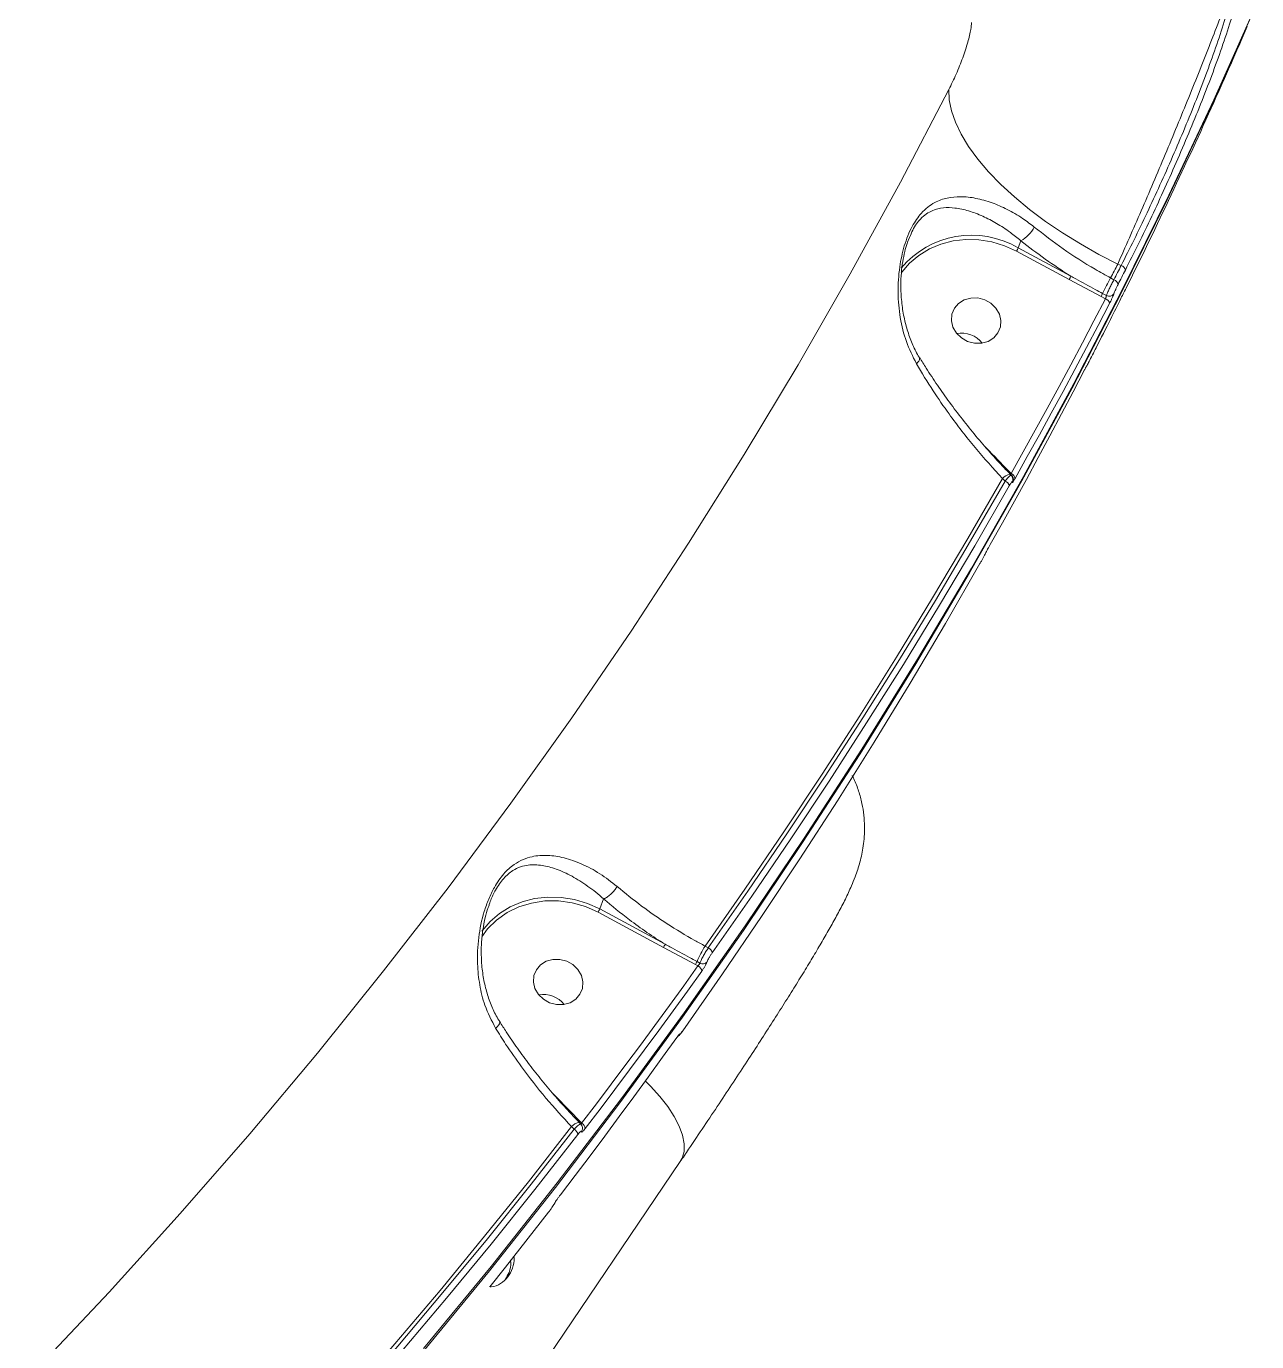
# Model space of a CAD drawing. Header units: millimetres. Extents: x -11024 to 8278, y -7837 to 5770.
# Drawn here: x 4005.8 to 4226.8, y 1062.2 to 1298.4 of the extents above; entities that cross this region are included whole.
import ezdxf

# ---------------------------------------------------------------- set-up
doc = ezdxf.new("R2010")
doc.units = ezdxf.units.MM
doc.layers.add('DIKOM_ОБЪЕКТ', color=7, linetype='Continuous')

msp = doc.modelspace()

# ---------------------------------------------------------------- linework, layer by layer
at = {"layer": 'DIKOM_ОБЪЕКТ', "color": 7, "linetype": 'Continuous', "lineweight": 15}
for p, q in [((4164.438, 1260.483), (4164.263, 1260.062)), ((4184.421, 1259.934), (4183.936, 1258.643)), ((4193.072, 1252.954), (4183.632, 1258.048)), ((4183.936, 1258.643), (4193.375, 1253.548)), ((4202.421, 1255.483), (4201.812, 1255.74)), ((4198.805, 1249.902), (4193.072, 1252.954)), ((4200.53, 1253.232), (4201.11, 1252.919)), ((4199.587, 1249.48), (4198.805, 1249.902)), ((4199.093, 1250.457), (4199.776, 1250.088)), ((4196.206, 1237.379), (4196.236, 1237.434)), ((4178, 1222.915), (4178.127, 1222.785)), ((4181.574, 1216.738), (4181.096, 1217.228)), ((4182.498, 1217.952), (4182.48, 1217.966)), ((4182.674, 1217.772), (4182.498, 1217.952)), ((4182.657, 1217.819), (4182.638, 1217.808)), ((4109.478, 1141.698), (4108.799, 1139.894)), ((4089.072, 1140.992), (4088.967, 1140.69)), ((4120.233, 1132.965), (4108.496, 1139.3)), ((4108.799, 1139.894), (4120.536, 1133.559)), ((4125.979, 1129.907), (4120.233, 1132.965)), ((4127.704, 1133.236), (4128.285, 1132.923)), ((4126.427, 1129.665), (4125.979, 1129.907)), ((4126.266, 1130.462), (4126.783, 1130.182)), ((4123.085, 1117.309), (4123.183, 1117.429)), ((4100.441, 1106.686), (4100.924, 1106.192)), ((4100.924, 1106.192), (4105.446, 1101.513)), ((4105.126, 1101.531), (4105.116, 1101.54)), ((4105.414, 1101.237), (4105.126, 1101.531)), ((4105.446, 1101.513), (4105.539, 1101.418)), ((4104.186, 1100.335), (4103.724, 1100.807)), ((4005.842, 921.077), (4123.247, 1094.509))]:
    msp.add_line(p, q, dxfattribs=at)
at = {"layer": 'DIKOM_ОБЪЕКТ', "color": 7, "linetype": 'Continuous', "lineweight": 15, "flags": 128}
for points in [[(4077.177, 1060.918), (4089.319, 1075.69), (4101.165, 1090.674), (4112.712, 1105.865), (4123.956, 1121.258), (4134.894, 1136.848), (4145.523, 1152.631), (4155.838, 1168.602), (4165.838, 1184.756), (4175.519, 1201.089), (4184.878, 1217.595), (4193.912, 1234.27), (4202.619, 1251.107), (4210.997, 1268.103), (4219.041, 1285.252), (4226.751, 1302.549)], [(4226.442, 1301.728), (4218.732, 1284.431), (4210.688, 1267.282), (4202.311, 1250.286), (4193.604, 1233.448), (4184.569, 1216.774), (4175.21, 1200.268), (4165.529, 1183.935), (4155.529, 1167.781), (4145.214, 1151.81), (4134.585, 1136.027), (4123.647, 1120.436), (4112.403, 1105.044), (4100.856, 1089.853), (4089.01, 1074.869), (4076.868, 1060.097)], [(4007.697, 1057.236), (4020.739, 1071.088), (4033.494, 1085.17), (4045.958, 1099.478), (4058.127, 1114.008), (4069.997, 1128.755), (4081.565, 1143.714), (4092.827, 1158.881), (4103.779, 1174.25), (4114.417, 1189.817), (4124.739, 1205.577), (4134.741, 1221.524), (4144.42, 1237.654), (4153.772, 1253.962), (4162.795, 1270.442), (4171.486, 1287.089)], [(4201.812, 1255.74), (4198.408, 1257.472), (4195.091, 1259.339), (4191.892, 1261.322), (4188.839, 1263.403), (4185.961, 1265.564), (4183.284, 1267.785), (4180.831, 1270.045), (4178.627, 1272.324), (4176.689, 1274.601), (4175.038, 1276.856), (4173.686, 1279.068), (4172.647, 1281.216), (4171.93, 1283.282), (4171.542, 1285.245), (4171.486, 1287.089)], [(4183.632, 1258.048), (4181.481, 1259.03), (4179.218, 1259.718), (4176.893, 1260.097), (4174.556, 1260.157), (4172.26, 1259.899), (4170.054, 1259.327), (4167.987, 1258.455), (4166.103, 1257.301), (4164.444, 1255.891), (4163.047, 1254.254), (4162.922, 1254.078)], [(4201.812, 1255.74), (4201.652, 1255.426), (4201.492, 1255.112), (4201.332, 1254.799), (4201.172, 1254.485), (4201.012, 1254.172), (4200.851, 1253.859), (4200.691, 1253.545), (4200.53, 1253.232)], [(4201.11, 1252.919), (4201.274, 1253.239), (4201.439, 1253.559), (4201.603, 1253.88), (4201.766, 1254.2), (4201.93, 1254.521), (4202.094, 1254.841), (4202.258, 1255.162), (4202.421, 1255.483)], [(4203.172, 1254.656), (4203.009, 1254.335), (4202.845, 1254.014), (4202.681, 1253.693), (4202.517, 1253.372), (4202.353, 1253.051), (4202.189, 1252.731), (4202.024, 1252.41), (4201.86, 1252.089)], [(4173.727, 1242.465), (4174.839, 1241.836), (4176.076, 1241.511), (4177.339, 1241.515), (4178.523, 1241.847), (4179.535, 1242.482), (4180.292, 1243.368), (4180.731, 1244.432), (4180.819, 1245.59), (4180.548, 1246.746), (4179.939, 1247.807), (4179.043, 1248.687), (4177.931, 1249.316), (4176.694, 1249.641), (4175.431, 1249.638), (4174.246, 1249.305), (4173.235, 1248.67), (4172.479, 1247.784), (4172.038, 1246.72), (4171.951, 1245.563), (4172.222, 1244.407), (4172.831, 1243.345), (4173.727, 1242.465)], [(4182.649, 1218.106), (4184.829, 1221.995), (4186.992, 1225.894), (4189.136, 1229.802), (4191.262, 1233.72), (4193.371, 1237.646), (4195.461, 1241.582), (4197.533, 1245.527), (4199.587, 1249.48)], [(4200.335, 1248.646), (4198.28, 1244.689), (4196.206, 1240.741), (4194.114, 1236.803), (4192.004, 1232.873), (4189.876, 1228.952), (4187.73, 1225.041), (4185.565, 1221.139), (4183.383, 1217.246)], [(4196.61, 1238.13), (4196.774, 1238.451), (4196.938, 1238.771), (4197.103, 1239.092), (4197.267, 1239.413), (4197.431, 1239.734), (4197.595, 1240.055), (4197.758, 1240.375), (4197.922, 1240.696)], [(4166.209, 1238.943), (4166.232, 1238.884), (4166.239, 1238.726), (4166.181, 1238.536), (4166.062, 1238.321), (4165.883, 1238.087), (4165.651, 1237.841)], [(4178.905, 1205.34), (4181.087, 1209.233), (4183.251, 1213.135), (4185.398, 1217.046), (4187.526, 1220.967), (4189.636, 1224.896), (4191.728, 1228.835), (4193.801, 1232.783), (4195.857, 1236.74)], [(4181.096, 1217.228), (4174.899, 1206.458), (4168.564, 1195.762), (4162.091, 1185.143), (4155.483, 1174.601), (4148.739, 1164.138), (4141.861, 1153.755), (4134.849, 1143.454), (4127.704, 1133.236)], [(4128.285, 1132.923), (4135.415, 1143.12), (4142.413, 1153.4), (4149.277, 1163.761), (4156.008, 1174.202), (4162.604, 1184.722), (4169.064, 1195.318), (4175.388, 1205.991), (4181.574, 1216.738)], [(4182.308, 1215.879), (4176.117, 1205.123), (4169.788, 1194.442), (4163.322, 1183.836), (4156.721, 1173.308), (4149.985, 1162.858), (4143.114, 1152.488), (4136.11, 1142.2), (4128.975, 1131.994)], [(4123.724, 1118.035), (4130.86, 1128.241), (4137.864, 1138.529), (4144.734, 1148.899), (4151.471, 1159.349), (4158.072, 1169.877), (4164.538, 1180.483), (4170.867, 1191.164), (4177.058, 1201.92)], [(4108.496, 1139.3), (4106.225, 1140.311), (4103.837, 1140.996), (4101.388, 1141.338), (4098.937, 1141.328), (4096.545, 1140.967), (4094.268, 1140.263), (4092.162, 1139.233), (4090.278, 1137.903), (4088.661, 1136.303), (4087.613, 1134.898)], [(4087.641, 1135.913), (4087.66, 1135.939), (4089.095, 1137.619), (4090.797, 1139.069), (4092.73, 1140.256), (4094.85, 1141.156), (4097.114, 1141.748), (4099.47, 1142.02), (4101.869, 1141.966), (4104.258, 1141.587), (4106.584, 1140.891), (4108.799, 1139.894)], [(4098.677, 1123.67), (4099.789, 1123.041), (4101.026, 1122.716), (4102.288, 1122.72), (4103.473, 1123.053), (4104.485, 1123.687), (4105.241, 1124.573), (4105.681, 1125.638), (4105.769, 1126.795), (4105.498, 1127.951), (4104.889, 1129.012), (4103.992, 1129.892), (4102.881, 1130.521), (4101.643, 1130.846), (4100.381, 1130.843), (4099.196, 1130.51), (4098.185, 1129.875), (4097.428, 1128.989), (4096.988, 1127.925), (4096.9, 1126.768), (4097.172, 1125.612), (4097.781, 1124.55), (4098.677, 1123.67)], [(4105.539, 1101.418), (4108.206, 1104.911), (4110.857, 1108.415), (4113.492, 1111.93), (4116.112, 1115.456), (4118.715, 1118.992), (4121.302, 1122.539), (4123.872, 1126.096), (4126.427, 1129.665)], [(4127.115, 1128.732), (4124.558, 1125.161), (4121.985, 1121.6), (4119.396, 1118.05), (4116.791, 1114.511), (4114.17, 1110.982), (4111.532, 1107.465), (4108.879, 1103.958), (4106.209, 1100.461)], [(4101.731, 1088.555), (4104.401, 1092.051), (4107.054, 1095.558), (4109.692, 1099.076), (4112.313, 1102.605), (4114.918, 1106.144), (4117.507, 1109.694), (4120.08, 1113.255), (4122.636, 1116.826)], [(4116.998, 1108.993), (4117.933, 1108.065), (4119.594, 1106.239), (4121.02, 1104.413), (4122.187, 1102.619), (4123.075, 1100.888), (4123.667, 1099.25), (4123.955, 1097.731), (4123.934, 1096.359), (4123.603, 1095.157), (4123.247, 1094.509)], [(4123.247, 1094.509), (4123.603, 1095.157), (4123.934, 1096.359), (4123.955, 1097.731), (4123.667, 1099.25), (4123.075, 1100.888), (4122.187, 1102.619), (4121.02, 1104.413), (4119.594, 1106.239), (4117.933, 1108.065), (4116.998, 1108.993)], [(4103.724, 1100.807), (4095.992, 1090.91), (4088.131, 1081.103), (4080.143, 1071.388), (4072.027, 1061.767), (4063.786, 1052.24), (4055.42, 1042.809), (4046.931, 1033.474), (4038.319, 1024.238)], [(4038.912, 1023.918), (4047.505, 1033.137), (4055.977, 1042.453), (4064.325, 1051.866), (4072.55, 1061.374), (4080.649, 1070.976), (4088.622, 1080.672), (4096.468, 1090.458), (4104.186, 1100.335)], [(4104.855, 1099.38), (4097.132, 1089.494), (4089.279, 1079.7), (4081.3, 1069.997), (4073.193, 1060.387), (4064.962, 1050.871), (4056.607, 1041.45), (4048.128, 1032.126), (4039.528, 1022.9)], [(4089.083, 1072.016), (4091.881, 1075.536), (4099.605, 1085.42)]]:
    msp.add_lwpolyline(points, dxfattribs=at)
at = {"layer": 'DIKOM_ОБЪЕКТ', "color": 7, "linetype": 'Continuous', "lineweight": 15}
for centre, radius, start, end in [((4181.487, 1265.208), 6.036, 299.0875, 332.01919), ((4175.579, 1244.366), 16.543, 59.65721, 139.95025), ((4179.143, 1260.715), 5.222, 329.28613, 336.61345), ((4202.136, 1254.469), 1.053, 10.20719, 74.27438), ((4188.609, 1255.606), 5.191, 329.27243, 336.64576), ((4226.061, 1238.246), 29.605, 149.5885, 155.63918), ((4200.821, 1251.904), 1.055, 10.12198, 74.12128), ((4193.622, 1252.939), 6.007, 329.63168, 335.59628), ((4200.289, 1250.934), 0.99, 238.75197, 325.00455), ((4199.299, 1248.469), 1.051, 9.71737, 74.10661), ((4173.699, 1238.436), 4.896, 39.30111, 99.47216), ((4173.698, 1238.431), 4.901, 39.33297, 99.44029), ((4182.796, 1215.707), 2.281, 97.95392, 138.19003), ((4182.314, 1217.076), 1.083, 9.02821, 71.97519), ((4182.167, 1217.009), 0.947, 342.90484, 58.78111), ((4182.044, 1216.997), 0.915, 331.51115, 351.75329), ((4181.231, 1215.702), 1.092, 9.33565, 71.66238), ((4103.973, 1141.984), 5.259, 329.31209, 336.5875), ((4115.737, 1135.634), 5.228, 329.29835, 336.61984), ((4153.323, 1118.205), 29.704, 149.5986, 155.62908), ((4127.8, 1131.842), 1.184, 7.38588, 65.83422), ((4120.837, 1132.922), 5.961, 329.60826, 335.6197), ((4125.944, 1128.588), 1.18, 6.97584, 65.82582), ((4127.306, 1131.046), 1.009, 238.82643, 317.30059), ((4098.649, 1119.641), 4.897, 39.30757, 99.47091), ((4098.648, 1119.636), 4.901, 39.33793, 99.44054), ((4105.385, 1099.34), 2.216, 96.96824, 138.55369), ((4104.737, 1102.337), 1.086, 299.14419, 310.69655), ((4105.001, 1100.327), 1.215, 6.33021, 63.74967), ((4103.638, 1099.238), 1.226, 6.61156, 63.45113), ((4104.794, 1100.457), 0.916, 323.93528, 355.12155)]:
    msp.add_arc(centre, radius, start, end, dxfattribs=at)
for points, knots in [([(4223.686, 1309.432), (4223.157, 1307.961), (4222.101, 1305.02), (4220.302, 1300.238), (4218.439, 1295.409), (4216.549, 1290.615), (4214.554, 1285.65), (4212.475, 1280.567), (4210.341, 1275.434), (4208.179, 1270.316), (4206.019, 1265.285), (4203.879, 1260.377), (4202.5, 1257.284), (4201.812, 1255.74)], [0, 0, 0, 0, 0.103376, 0.206752, 0.2946091, 0.3827371, 0.4705934, 0.5587498, 0.6471835, 0.7353377, 0.8234673, 0.9118724, 1, 1, 1, 1]), ([(4202.421, 1255.483), (4203.19, 1257.005), (4204.73, 1260.054), (4207.07, 1264.92), (4209.394, 1269.927), (4211.672, 1275.043), (4213.87, 1280.195), (4215.95, 1285.318), (4217.876, 1290.346), (4219.621, 1295.223), (4221.225, 1300.112), (4222.643, 1304.939), (4223.338, 1307.934), (4223.686, 1309.432)], [0, 0, 0, 0, 0.0886923, 0.1776685, 0.2663581, 0.3550666, 0.4440568, 0.5327605, 0.621138, 0.7097977, 0.7981751, 0.899086, 1, 1, 1, 1]), ([(4224.906, 1309.744), (4224.547, 1308.216), (4223.828, 1305.159), (4222.371, 1300.232), (4220.727, 1295.241), (4218.94, 1290.261), (4216.971, 1285.127), (4214.845, 1279.895), (4212.602, 1274.634), (4210.278, 1269.409), (4207.908, 1264.294), (4205.523, 1259.325), (4203.955, 1256.21), (4203.172, 1254.656)], [0, 0, 0, 0, 0.100971, 0.2019377, 0.2903392, 0.379023, 0.4674251, 0.5561134, 0.6450905, 0.7337811, 0.8224263, 0.9113555, 1, 1, 1, 1]), ([(4171.486, 1287.089), (4171.927, 1287.995), (4172.802, 1289.796), (4174.001, 1292.805), (4174.928, 1295.617), (4175.454, 1297.806), (4175.515, 1298.727), (4175.541, 1299.111)], [0, 0, 0, 0, 0.2180148, 0.4332373, 0.6437895, 0.851433, 1, 1, 1, 1]), ([(4202.375, 1249.58), (4202.729, 1250.281), (4205.834, 1256.428), (4211.413, 1268.155), (4218.655, 1283.728), (4223.081, 1293.877), (4225.069, 1298.435)], [0, 0, 0, 0, 0.04370633, 0.38341969, 0.72307706, 1, 1, 1, 1]), ([(4165.651, 1237.841), (4164.997, 1239.147), (4163.69, 1241.76), (4162.662, 1246.105), (4162.257, 1250.598), (4162.531, 1254.956), (4163.259, 1258.421), (4164.103, 1260.849), (4165.075, 1262.95), (4166.308, 1264.717), (4167.694, 1266.01), (4169.237, 1267.005), (4171.18, 1267.69), (4173.627, 1267.911), (4176.311, 1267.629), (4179.117, 1266.846), (4181.948, 1265.615), (4184.514, 1264.145), (4186.122, 1262.91), (4186.817, 1262.377)], [0, 0, 0, 0, 0.0759092, 0.1519041, 0.2286339, 0.3051887, 0.3688602, 0.4016202, 0.4343303, 0.4904575, 0.5282357, 0.566084, 0.6308757, 0.6957722, 0.7645196, 0.833228, 0.8936807, 0.9540603, 1, 1, 1, 1]), ([(4184.421, 1259.934), (4183.788, 1260.449), (4182.323, 1261.64), (4180.009, 1263.121), (4177.485, 1264.424), (4174.982, 1265.361), (4172.632, 1265.867), (4170.479, 1265.914), (4168.798, 1265.521), (4167.437, 1264.784), (4166.251, 1263.759), (4165.147, 1262.337), (4164.618, 1260.955), (4164.438, 1260.483)], [0, 0, 0, 0, 0.078385, 0.1811726, 0.2866648, 0.404158, 0.5240535, 0.6327812, 0.7437244, 0.8044335, 0.8665987, 0.9544234, 1, 1, 1, 1]), ([(4186.817, 1262.377), (4188.513, 1261.061), (4191.953, 1258.392), (4196.677, 1255.38), (4199.6, 1253.751), (4200.53, 1253.232)], [0, 0, 0, 0, 0.3984802, 0.8085226, 1, 1, 1, 1]), ([(4166.198, 1238.937), (4166.183, 1238.958), (4165.709, 1239.653), (4164.986, 1241.208), (4164.051, 1243.61), (4163.382, 1246.229), (4162.962, 1249.005), (4162.826, 1251.665), (4162.919, 1254.071), (4163.164, 1256.118), (4163.526, 1257.872), (4163.93, 1259.349), (4164.255, 1260.144), (4164.403, 1260.506)], [0, 0, 0, 0, 0.0035544, 0.11751687, 0.23613404, 0.35913781, 0.48567316, 0.61503988, 0.71492043, 0.8028589, 0.8822305, 0.94628026, 1, 1, 1, 1]), ([(4193.375, 1253.548), (4191.824, 1254.555), (4188.693, 1256.588), (4185.853, 1258.812), (4184.421, 1259.934)], [0, 0, 0, 0, 0.4956278, 1, 1, 1, 1]), ([(4193.375, 1253.548), (4193.667, 1253.387), (4195.126, 1252.584), (4197.038, 1251.565), (4198.651, 1250.695), (4199.093, 1250.457)], [0, 0, 0, 0, 0.1536865, 0.7683048, 1, 1, 1, 1]), ([(4199.776, 1250.088), (4199.785, 1250.112), (4199.853, 1250.293), (4200.031, 1250.721), (4200.359, 1251.438), (4200.737, 1252.214), (4200.986, 1252.684), (4201.11, 1252.919)], [0, 0, 0, 0, 0.0370998, 0.2779746, 0.5187499, 0.759376, 1, 1, 1, 1]), ([(4199.587, 1249.48), (4199.606, 1249.53), (4199.645, 1249.63), (4199.7, 1249.796), (4199.745, 1249.95), (4199.768, 1250.044), (4199.775, 1250.083), (4199.776, 1250.088)], [0, 0, 0, 0, 0.2403701, 0.4812275, 0.7221402, 0.9628733, 1, 1, 1, 1]), ([(4201.1, 1250.367), (4201.095, 1250.352), (4201.057, 1250.241), (4200.957, 1249.981), (4200.769, 1249.545), (4200.551, 1249.074), (4200.407, 1248.789), (4200.335, 1248.646)], [0, 0, 0, 0, 0.0373397, 0.278246, 0.5190652, 0.7595617, 1, 1, 1, 1]), ([(4201.86, 1252.089), (4201.788, 1251.947), (4201.645, 1251.661), (4201.429, 1251.189), (4201.243, 1250.752), (4201.143, 1250.492), (4201.105, 1250.381), (4201.1, 1250.367)], [0, 0, 0, 0, 0.2404857, 0.4810385, 0.7218993, 0.9629287, 1, 1, 1, 1]), ([(4197.922, 1240.696), (4198.806, 1242.436), (4200.398, 1245.568), (4201.775, 1248.34), (4202.388, 1249.573)], [0, 0, 0, 0, 0.5552838, 1, 1, 1, 1]), ([(4182.516, 1218.001), (4182.143, 1218.38), (4180.896, 1219.645), (4178.825, 1221.932), (4176.32, 1224.835), (4173.901, 1227.836), (4171.588, 1230.89), (4169.417, 1233.966), (4167.627, 1236.661), (4166.634, 1238.316), (4166.253, 1238.95)], [0, 0, 0, 0, 0.0606119, 0.2021705, 0.3447119, 0.4876975, 0.6304094, 0.7722325, 0.9126872, 1, 1, 1, 1]), ([(4196.173, 1237.306), (4196.175, 1237.309), (4196.187, 1237.328), (4196.208, 1237.363), (4196.258, 1237.454), (4196.374, 1237.672), (4196.536, 1237.986), (4196.639, 1238.187), (4196.66, 1238.229)], [0, 0, 0, 0, 0.0127519, 0.0663892, 0.1969406, 0.5785014, 0.912071, 1, 1, 1, 1]), ([(4196.236, 1237.434), (4196.223, 1237.405), (4196.199, 1237.348), (4196.259, 1237.456), (4196.386, 1237.697), (4196.52, 1237.955), (4196.599, 1238.11), (4196.61, 1238.13)], [0, 0, 0, 0, 0.2407125, 0.4813042, 0.7220721, 0.9628219, 1, 1, 1, 1]), ([(4181.096, 1217.228), (4179.446, 1219.044), (4176.101, 1222.728), (4171.982, 1228.096), (4168.453, 1233.176), (4166.634, 1236.203), (4165.651, 1237.841)], [0, 0, 0, 0, 0.2848663, 0.5777499, 0.7715628, 1, 1, 1, 1]), ([(4195.857, 1236.74), (4195.868, 1236.761), (4195.923, 1236.867), (4195.968, 1236.954), (4196.005, 1237.024)], [0, 0, 0, 0, 0.1963198, 1, 1, 1, 1]), ([(4196.005, 1237.024), (4196.028, 1237.068), (4196.115, 1237.234), (4196.208, 1237.408), (4196.273, 1237.521), (4196.248, 1237.463), (4196.236, 1237.434)], [0, 0, 0, 0, 0.108922, 0.4058863, 0.7028442, 1, 1, 1, 1]), ([(4196.005, 1237.024), (4196.062, 1237.132), (4196.146, 1237.292), (4196.204, 1237.396), (4196.206, 1237.399), (4196.206, 1237.401)], [0, 0, 0, 0, 0.5687554, 0.8413974, 1, 1, 1, 1]), ([(4178.127, 1222.785), (4178.33, 1222.576), (4179.844, 1221.022), (4181.347, 1219.459), (4182.649, 1218.106)], [0, 0, 0, 0, 0.1343497, 1, 1, 1, 1]), ([(4181.574, 1216.738), (4181.623, 1216.8), (4181.827, 1217.061), (4182.157, 1217.442), (4182.47, 1217.729), (4182.641, 1217.832), (4182.653, 1217.768), (4182.656, 1217.755)], [0, 0, 0, 0, 0.090182, 0.379514, 0.6564421, 0.9290348, 1, 1, 1, 1]), ([(4182.657, 1217.819), (4182.655, 1217.881), (4182.651, 1217.97), (4182.65, 1218.075), (4182.649, 1218.106)], [0, 0, 0, 0, 0.7051295, 1, 1, 1, 1]), ([(4182.944, 1216.866), (4182.949, 1216.889), (4182.968, 1216.971), (4182.966, 1217.184), (4182.89, 1217.465), (4182.783, 1217.682), (4182.679, 1217.76), (4182.666, 1217.769)], [0, 0, 0, 0, 0.0944622, 0.3484743, 0.6319554, 0.9571109, 1, 1, 1, 1]), ([(4183.383, 1217.246), (4183.35, 1217.188), (4183.236, 1216.987), (4183.14, 1216.837), (4183.072, 1216.731)], [0, 0, 0, 0, 0.28800182, 1, 1, 1, 1]), ([(4182.848, 1216.56), (4182.848, 1216.594), (4182.848, 1216.662), (4182.752, 1216.577), (4182.596, 1216.361), (4182.434, 1216.099), (4182.332, 1215.921), (4182.308, 1215.879)], [0, 0, 0, 0, 0.2249447, 0.4496025, 0.6802672, 0.9237957, 1, 1, 1, 1]), ([(4183.072, 1216.731), (4183.029, 1216.669), (4182.935, 1216.536), (4182.848, 1216.46), (4182.848, 1216.527), (4182.848, 1216.56)], [0, 0, 0, 0, 0.2986759, 0.6490376, 1, 1, 1, 1]), ([(4178.538, 1204.677), (4178.574, 1204.743), (4178.699, 1204.972), (4178.82, 1205.187), (4178.905, 1205.34)], [0, 0, 0, 0, 0.2881528, 1, 1, 1, 1]), ([(4177.058, 1201.92), (4177.144, 1202.073), (4177.316, 1202.378), (4177.585, 1202.869), (4177.826, 1203.318), (4177.932, 1203.526), (4177.984, 1203.628)], [0, 0, 0, 0, 0.2565905, 0.5136245, 0.7612243, 1, 1, 1, 1]), ([(4177.984, 1203.628), (4178.032, 1203.723), (4178.129, 1203.914), (4178.33, 1204.294), (4178.473, 1204.556), (4178.538, 1204.677)], [0, 0, 0, 0, 0.3509162, 0.7013887, 1, 1, 1, 1]), ([(4123.247, 1094.509), (4123.749, 1095.251), (4125.206, 1097.407), (4127.55, 1100.895), (4130.239, 1104.925), (4132.82, 1108.825), (4135.288, 1112.587), (4137.636, 1116.2), (4139.857, 1119.656), (4141.948, 1122.949), (4143.905, 1126.073), (4145.725, 1129.026), (4147.408, 1131.811), (4148.957, 1134.437), (4150.382, 1136.928), (4151.707, 1139.341), (4152.907, 1141.667), (4153.868, 1143.714), (4154.593, 1145.478), (4155.102, 1146.909), (4155.506, 1148.246), (4155.85, 1149.657), (4156.126, 1151.19), (4156.308, 1152.878), (4156.362, 1154.736), (4156.241, 1156.75), (4155.908, 1158.886), (4155.311, 1161.076), (4154.71, 1162.759), (4154.228, 1163.66), (4154.119, 1163.864)], [0, 0, 0, 0, 0.0245346, 0.071299, 0.1181118, 0.1649944, 0.2119663, 0.2590512, 0.3062822, 0.3537052, 0.4013854, 0.4494197, 0.4979597, 0.5472532, 0.5977488, 0.6503392, 0.7072014, 0.7627038, 0.7977583, 0.8220463, 0.8432717, 0.8623897, 0.8804543, 0.898299, 0.9162973, 0.934892, 0.9541653, 0.9739658, 0.9941107, 1, 1, 1, 1]), ([(4090.105, 1118.469), (4089.403, 1119.827), (4088.125, 1122.3), (4087.178, 1126.253), (4086.749, 1130.321), (4086.945, 1134.75), (4087.757, 1138.684), (4088.829, 1141.696), (4089.963, 1144.059), (4091.523, 1146.298), (4093.309, 1147.89), (4095.02, 1148.829), (4097.011, 1149.453), (4099.445, 1149.629), (4102.403, 1149.161), (4105.538, 1148.065), (4108.766, 1146.387), (4110.888, 1144.736), (4111.922, 1143.931)], [0, 0, 0, 0, 0.0785484, 0.1430605, 0.2076037, 0.2872143, 0.3665501, 0.4057554, 0.4448538, 0.4974474, 0.5496931, 0.5922732, 0.6349386, 0.7072971, 0.7797309, 0.8544855, 0.9291423, 1, 1, 1, 1]), ([(4109.48, 1141.7), (4109.48, 1141.701), (4108.587, 1142.593), (4106.621, 1144.058), (4103.776, 1145.875), (4101.023, 1147.107), (4098.422, 1147.805), (4096.319, 1147.895), (4094.571, 1147.515), (4093.099, 1146.831), (4091.527, 1145.517), (4090.182, 1143.541), (4089.396, 1141.954), (4089.126, 1141.153), (4089.072, 1140.992)], [0, 0, 0, 0, 0.00005385, 0.12095797, 0.24751563, 0.37767921, 0.49908997, 0.6231677, 0.69196862, 0.76228877, 0.84419755, 0.92551723, 0.98499018, 1, 1, 1, 1]), ([(4109.48, 1141.7), (4109.646, 1141.762), (4109.978, 1141.887), (4110.58, 1142.331), (4111.176, 1142.908), (4111.599, 1143.435), (4111.827, 1143.777), (4111.899, 1143.895), (4111.922, 1143.931)], [0, 0, 0, 0, 0.2204687, 0.441005, 0.6614218, 0.8819207, 0.963553, 1, 1, 1, 1]), ([(4111.922, 1143.931), (4113.36, 1142.75), (4116.182, 1140.432), (4120.906, 1137.182), (4124.778, 1134.824), (4127.088, 1133.57), (4127.704, 1133.236)], [0, 0, 0, 0, 0.3028974, 0.5944659, 0.8920324, 1, 1, 1, 1]), ([(4109.478, 1141.698), (4109.478, 1141.699), (4109.479, 1141.7), (4109.48, 1141.7), (4109.48, 1141.7)], [0, 0, 0, 0, 0.6928072, 1, 1, 1, 1]), ([(4120.536, 1133.559), (4119.443, 1134.265), (4117.248, 1135.683), (4113.48, 1138.381), (4110.998, 1140.438), (4109.478, 1141.698)], [0, 0, 0, 0, 0.27746923, 0.55729696, 1, 1, 1, 1]), ([(4090.859, 1119.66), (4090.637, 1120.008), (4089.973, 1121.046), (4089.134, 1122.977), (4088.324, 1125.434), (4087.779, 1128.083), (4087.508, 1130.865), (4087.516, 1133.566), (4087.774, 1136.082), (4088.198, 1138.223), (4088.604, 1139.752), (4088.901, 1140.506), (4088.972, 1140.688)], [0, 0, 0, 0, 0.0580077, 0.1732339, 0.2939251, 0.4195476, 0.5491183, 0.6810833, 0.7909365, 0.8918628, 0.973874, 1, 1, 1, 1]), ([(4120.536, 1133.559), (4120.828, 1133.399), (4122.286, 1132.595), (4124.203, 1131.574), (4125.82, 1130.702), (4126.266, 1130.462)], [0, 0, 0, 0, 0.15334479, 0.766576, 1, 1, 1, 1]), ([(4126.783, 1130.182), (4126.793, 1130.207), (4126.866, 1130.386), (4127.06, 1130.806), (4127.426, 1131.502), (4127.855, 1132.25), (4128.142, 1132.698), (4128.285, 1132.923)], [0, 0, 0, 0, 0.0387872, 0.27835751, 0.51865296, 0.7594424, 1, 1, 1, 1]), ([(4128.975, 1131.994), (4128.884, 1131.862), (4128.703, 1131.598), (4128.435, 1131.153), (4128.211, 1130.737), (4128.095, 1130.485), (4128.053, 1130.377), (4128.047, 1130.362)], [0, 0, 0, 0, 0.2406602, 0.4814337, 0.7216469, 0.9611623, 1, 1, 1, 1]), ([(4126.427, 1129.665), (4126.465, 1129.704), (4126.541, 1129.783), (4126.648, 1129.921), (4126.732, 1130.055), (4126.771, 1130.14), (4126.782, 1130.177), (4126.783, 1130.182)], [0, 0, 0, 0, 0.2443054, 0.485794, 0.7245826, 0.9618459, 1, 1, 1, 1]), ([(4128.047, 1130.362), (4128.041, 1130.347), (4127.999, 1130.238), (4127.883, 1129.986), (4127.657, 1129.571), (4127.388, 1129.128), (4127.206, 1128.864), (4127.115, 1128.732)], [0, 0, 0, 0, 0.038571, 0.278021, 0.5183024, 0.7592211, 1, 1, 1, 1]), ([(4090.805, 1119.629), (4090.831, 1119.575), (4090.893, 1119.448), (4090.705, 1119.09), (4090.416, 1118.759), (4090.193, 1118.548), (4090.135, 1118.497), (4090.105, 1118.469)], [0, 0, 0, 0, 0.2387805, 0.567238, 0.8957311, 0.9447369, 1, 1, 1, 1]), ([(4103.724, 1100.807), (4102.177, 1102.491), (4099.038, 1105.905), (4095.108, 1110.969), (4092.148, 1115.203), (4090.697, 1117.523), (4090.105, 1118.469)], [0, 0, 0, 0, 0.3072567, 0.62331792, 0.84635041, 1, 1, 1, 1]), ([(4105.137, 1101.56), (4104.526, 1102.189), (4103.074, 1103.682), (4100.845, 1106.179), (4098.461, 1109.007), (4096.172, 1111.913), (4094.008, 1114.864), (4092.221, 1117.452), (4091.224, 1119.047), (4090.846, 1119.652)], [0, 0, 0, 0, 0.11482019, 0.27255982, 0.43088664, 0.58926316, 0.74714266, 0.90415341, 1, 1, 1, 1]), ([(4122.779, 1117.015), (4122.832, 1117.043), (4122.936, 1117.097), (4123.054, 1117.195), (4123.181, 1117.318), (4123.347, 1117.517), (4123.551, 1117.782), (4123.711, 1118.014), (4123.748, 1118.067)], [0, 0, 0, 0, 0.100503, 0.1950913, 0.3046916, 0.5447926, 0.8960733, 1, 1, 1, 1]), ([(4123.183, 1117.429), (4123.176, 1117.398), (4123.161, 1117.335), (4123.258, 1117.422), (4123.432, 1117.634), (4123.606, 1117.869), (4123.709, 1118.013), (4123.724, 1118.035)], [0, 0, 0, 0, 0.2394293, 0.4787008, 0.7179297, 0.9576811, 1, 1, 1, 1]), ([(4122.636, 1116.826), (4122.652, 1116.847), (4122.755, 1116.992), (4122.931, 1117.227), (4123.106, 1117.437), (4123.205, 1117.523), (4123.19, 1117.46), (4123.183, 1117.429)], [0, 0, 0, 0, 0.0425953, 0.2824824, 0.5216104, 0.7608005, 1, 1, 1, 1]), ([(4122.664, 1116.856), (4122.709, 1116.918), (4122.821, 1117.075), (4122.928, 1117.21), (4122.993, 1117.285), (4122.993, 1117.285), (4122.993, 1117.285)], [0, 0, 0, 0, 0.2629601, 0.6578165, 0.8966368, 1, 1, 1, 1]), ([(4104.186, 1100.335), (4104.225, 1100.377), (4104.437, 1100.603), (4104.799, 1100.951), (4105.166, 1101.219), (4105.371, 1101.306), (4105.39, 1101.234), (4105.394, 1101.218)], [0, 0, 0, 0, 0.0659716, 0.3548231, 0.638928, 0.9216352, 1, 1, 1, 1]), ([(4105.694, 1100.382), (4105.701, 1100.419), (4105.728, 1100.55), (4105.669, 1100.836), (4105.557, 1101.101), (4105.432, 1101.203), (4105.402, 1101.227)], [0, 0, 0, 0, 0.1417496, 0.5127842, 0.8835992, 1, 1, 1, 1]), ([(4105.44, 1101.094), (4105.44, 1101.092), (4105.441, 1101.081), (4105.457, 1101.127), (4105.487, 1101.225), (4105.517, 1101.335), (4105.535, 1101.404), (4105.539, 1101.418)], [0, 0, 0, 0, 0.0690226, 0.3378212, 0.6234483, 0.9284561, 1, 1, 1, 1]), ([(4105.534, 1099.918), (4105.53, 1099.957), (4105.522, 1100.034), (4105.391, 1099.972), (4105.188, 1099.783), (4104.992, 1099.555), (4104.877, 1099.407), (4104.855, 1099.38)], [0, 0, 0, 0, 0.2340593, 0.467925, 0.7039466, 0.9448569, 1, 1, 1, 1]), ([(4106.209, 1100.461), (4106.188, 1100.433), (4106.073, 1100.285), (4105.878, 1100.056), (4105.676, 1099.866), (4105.546, 1099.803), (4105.538, 1099.88), (4105.534, 1099.918)], [0, 0, 0, 0, 0.0557884, 0.2968797, 0.5326965, 0.7662696, 1, 1, 1, 1]), ([(4099.605, 1085.42), (4099.705, 1085.552), (4099.905, 1085.816), (4100.211, 1086.251), (4100.473, 1086.65), (4100.613, 1086.88), (4100.664, 1086.976), (4100.67, 1086.986)], [0, 0, 0, 0, 0.245823, 0.4917683, 0.7343189, 0.9715034, 1, 1, 1, 1]), ([(4100.67, 1086.986), (4100.676, 1086.996), (4100.728, 1087.091), (4100.866, 1087.321), (4101.128, 1087.721), (4101.433, 1088.158), (4101.632, 1088.423), (4101.731, 1088.555)], [0, 0, 0, 0, 0.0278275, 0.2650015, 0.5077072, 0.7539569, 1, 1, 1, 1]), ([(4089.023, 1072.059), (4089.119, 1072.053), (4089.834, 1072.014), (4091.026, 1072.545), (4092.388, 1073.685), (4093.187, 1075.342), (4093.512, 1076.706), (4093.381, 1077.438), (4093.363, 1077.538)], [0, 0, 0, 0, 0.0368148, 0.2746993, 0.5111921, 0.7387659, 0.9640933, 1, 1, 1, 1]), ([(4091.855, 1073.389), (4092.092, 1073.783), (4092.629, 1074.673), (4092.909, 1075.933), (4092.792, 1076.677), (4092.774, 1076.795)], [0, 0, 0, 0, 0.3998831, 0.9054049, 1, 1, 1, 1])]:
    msp.add_open_spline(points, degree=3, knots=knots, dxfattribs=at)

doc.saveas('drawing.dxf')
